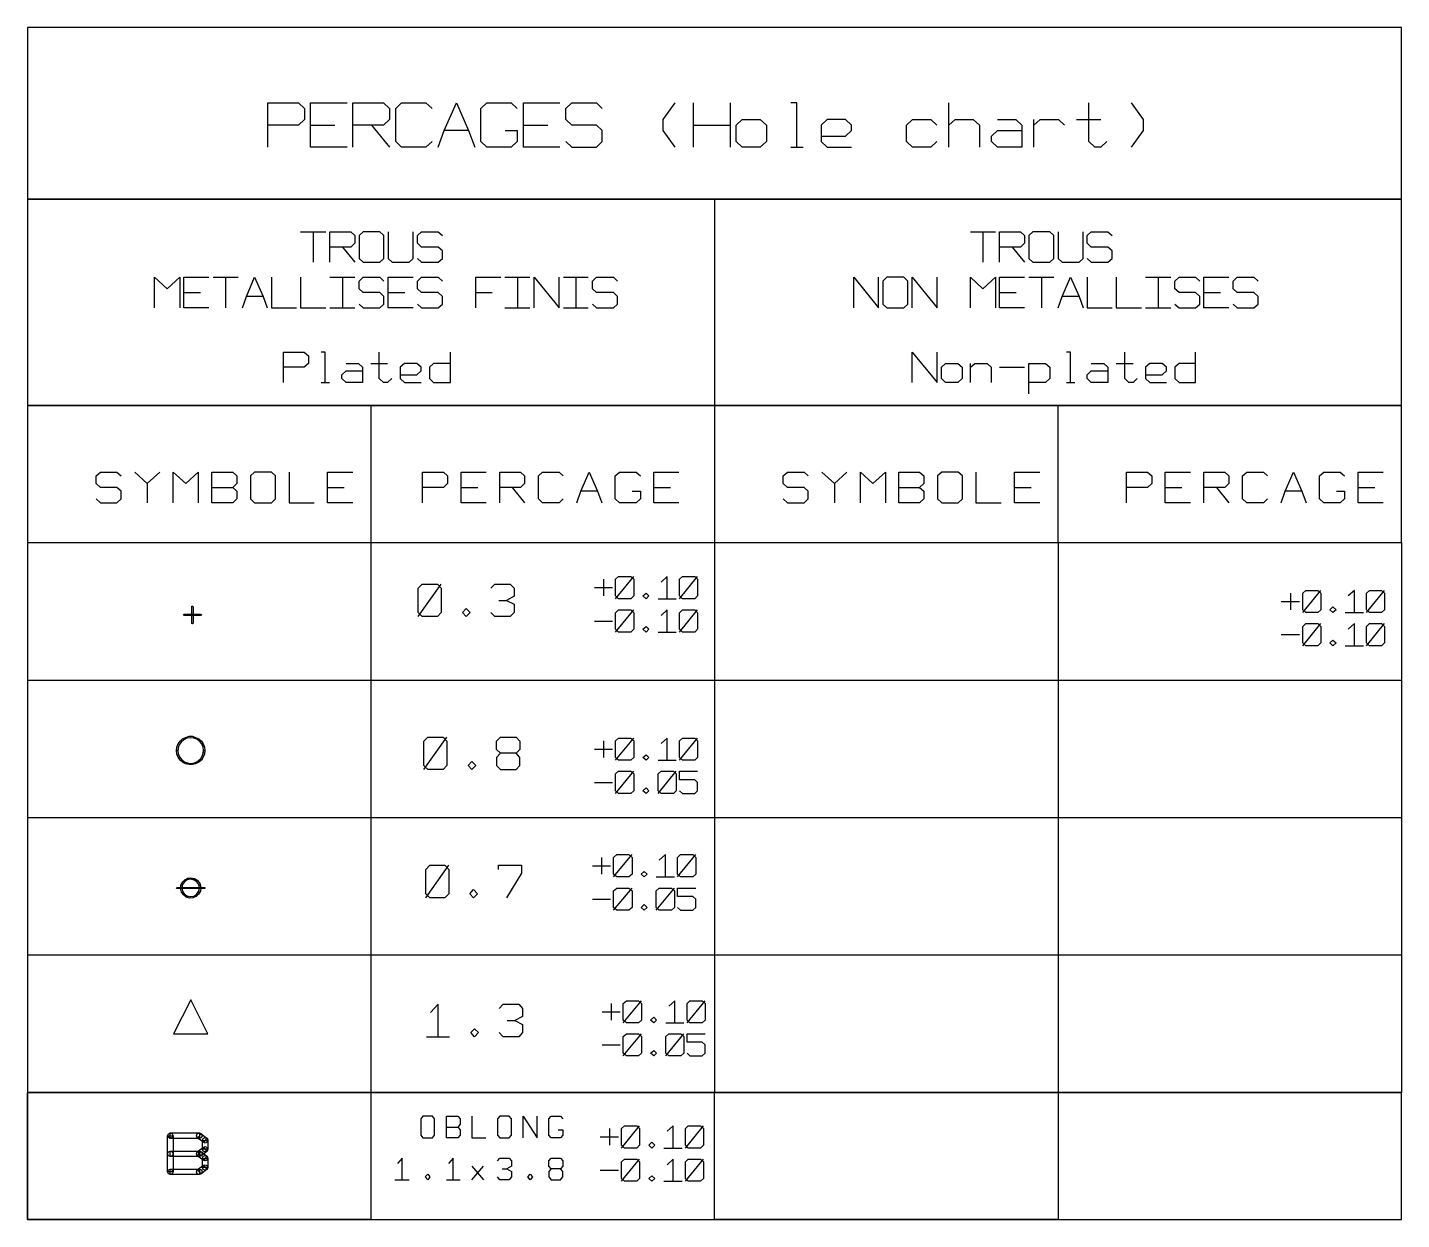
# Model space of a CAD drawing. Header units: millimetres. Extents: x 0 to 1189, y 35 to 806.
# Drawn here: x 329.9 to 469.6, y 201.6 to 322.8 of the extents above; entities that cross this region are included whole.
import ezdxf

# ---------------------------------------------------------------- set-up
doc = ezdxf.new("R2010")
doc.units = ezdxf.units.MM
doc.layers.add('Pen 1', color=7, linetype='Continuous')

msp = doc.modelspace()

# ---------------------------------------------------------------- linework, layer by layer
at = {"layer": 'Pen 1', "color": 7, "lineweight": 30}
for p, q in [((397.62, 310.58), (397.62, 315.08)), ((401.35, 315.08), (401.35, 310.58)), ((423.6, 310.58), (423.6, 315.08)), ((432.25, 310.58), (432.25, 313.4)), ((436.58, 313.4), (439.05, 313.4)), ((358.67, 312.83), (361.15, 312.83)), ((364.88, 312.83), (366.73, 310.58)), ((374.75, 312.27), (372.27, 312.27)), ((380.33, 312.83), (382.8, 312.83)), ((397.62, 312.83), (401.35, 312.83)), ((407.52, 310.58), (408.77, 310.58)), ((399.77, 305.3), (399.77, 270.38)), ((357.67, 301.98), (360.23, 301.98)), ((358.95, 301.98), (358.95, 298.88)), ((425.8, 301.98), (428.33, 301.98)), ((427.05, 301.98), (427.05, 298.88)), ((361.92, 300.42), (363.2, 298.88)), ((430.02, 300.42), (431.3, 298.88)), ((348.77, 297.35), (351.33, 297.35)), ((350.05, 297.35), (350.05, 294.25)), ((360.65, 297.35), (363.2, 297.35)), ((361.92, 297.35), (361.92, 294.25)), ((378.45, 297.35), (381, 297.35)), ((379.73, 297.35), (379.73, 294.25)), ((384.4, 297.35), (386.92, 297.35)), ((385.65, 297.35), (385.65, 294.25)), ((431.73, 297.35), (434.27, 297.35)), ((433, 297.35), (433, 294.25)), ((443.6, 297.35), (446.15, 297.35)), ((444.88, 297.35), (444.88, 294.25)), ((345.8, 295.8), (347.5, 295.8)), ((353.85, 295.4), (352.17, 295.4)), ((366.58, 295.8), (368.27, 295.8)), ((375.48, 295.8), (377.17, 295.8)), ((428.75, 295.8), (430.45, 295.8)), ((436.83, 295.4), (435.12, 295.4)), ((449.52, 295.8), (451.23, 295.8)), ((360.65, 294.25), (363.2, 294.25)), ((378.45, 294.25), (381, 294.25)), ((384.4, 294.25), (386.92, 294.25)), ((443.6, 294.25), (446.15, 294.25)), ((364.83, 288.6), (366.52, 288.6)), ((425.8, 286.65), (425.8, 288.6)), ((428.75, 288.2), (431.3, 288.2)), ((440.62, 288.6), (442.33, 288.6)), ((359.75, 286.65), (360.6, 286.65)), ((435.55, 286.65), (436.4, 286.65)), ((364.83, 284.33), (364.83, 270.38)), ((434.7, 270.38), (434.7, 284.33)), ((342.08, 276.38), (342.08, 274.42)), ((348.65, 275.98), (350.77, 275.98)), ((360.42, 275.98), (362.12, 275.98)), ((374, 275.98), (375.7, 275.98)), ((379.2, 275.98), (380.45, 274.42)), ((387.88, 275.6), (386.17, 275.6)), ((393.6, 275.98), (395.3, 275.98)), ((411.95, 276.38), (411.95, 274.42)), ((418.52, 275.98), (420.62, 275.98)), ((430.27, 275.98), (431.98, 275.98)), ((445.6, 275.98), (447.3, 275.98)), ((450.8, 275.98), (452.08, 274.42)), ((459.5, 275.6), (457.8, 275.6)), ((465.23, 275.98), (466.9, 275.98)), ((329.9, 270.38), (329.9, 214.48)), ((364.83, 270.38), (364.83, 214.48)), ((399.77, 270.38), (399.77, 214.48)), ((434.7, 270.38), (434.7, 214.48)), ((469.62, 270.38), (469.62, 214.48)), ((389.7, 264.67), (391.55, 266.92)), ((396.2, 264.67), (398.05, 266.92)), ((369.62, 262.85), (371.98, 266.15)), ((387.55, 265.8), (389.4, 265.8)), ((388.48, 266.65), (388.48, 264.95)), ((459.58, 263.27), (461.42, 265.52)), ((466.05, 263.27), (467.9, 265.52)), ((377.83, 264.5), (378.6, 264.5)), ((394.02, 264.67), (395.88, 264.67)), ((457.4, 264.4), (459.25, 264.4)), ((458.33, 265.25), (458.33, 263.55)), ((389.7, 261.27), (391.55, 263.55)), ((396.2, 261.27), (398.05, 263.55)), ((463.9, 263.27), (465.75, 263.27)), ((387.55, 262.4), (389.4, 262.4)), ((459.58, 259.88), (461.42, 262.15)), ((466.05, 259.88), (467.9, 262.15)), ((394.02, 261.27), (395.88, 261.27)), ((457.4, 261.02), (459.25, 261.02)), ((463.9, 259.88), (465.75, 259.88)), ((329.9, 256.4), (469.62, 256.4)), ((370.2, 247.3), (372.55, 250.6)), ((388.48, 250.23), (388.48, 248.52)), ((389.7, 248.25), (391.55, 250.5)), ((396.2, 248.25), (398.05, 250.5)), ((387.55, 249.38), (389.4, 249.38)), ((394.02, 248.25), (395.88, 248.25)), ((387.55, 246), (389.4, 246)), ((389.7, 244.88), (391.55, 247.12)), ((394.02, 244.88), (395.88, 247.12)), ((329.9, 242.43), (469.62, 242.43)), ((370.4, 234.27), (372.75, 237.57)), ((388.27, 238.35), (388.27, 236.68)), ((389.5, 236.38), (391.38, 238.65)), ((396, 236.38), (397.85, 238.65)), ((387.35, 237.5), (389.2, 237.5)), ((393.83, 236.38), (395.7, 236.38)), ((389.5, 233), (391.38, 235.25)), ((393.83, 233), (395.7, 235.25)), ((387.35, 234.12), (389.2, 234.12)), ((329.9, 228.45), (469.62, 228.45)), ((390.48, 221.55), (392.33, 223.8)), ((396.98, 221.55), (398.83, 223.8)), ((388.33, 222.68), (390.17, 222.68)), ((389.25, 223.52), (389.25, 221.82)), ((378.67, 221.77), (379.45, 221.77)), ((394.8, 221.55), (396.65, 221.55)), ((370.48, 220.12), (372.83, 220.12)), ((390.48, 218.18), (392.33, 220.43)), ((394.8, 218.18), (396.65, 220.43)), ((388.33, 219.3), (390.17, 219.3)), ((329.9, 214.48), (469.62, 214.48)), ((390.3, 208.82), (392.15, 211.07)), ((396.8, 208.82), (398.65, 211.07)), ((372.5, 210.95), (373.67, 210.95)), ((388.12, 209.95), (390, 209.95)), ((389.08, 210.8), (389.08, 209.1)), ((394.62, 208.82), (396.48, 208.82)), ((375.1, 205.6), (376.27, 206.98)), ((375.1, 206.98), (376.27, 205.6)), ((390.3, 205.45), (392.15, 207.7)), ((396.8, 205.45), (398.65, 207.7)), ((367.27, 205.6), (368.7, 205.6)), ((372.5, 205.6), (373.9, 205.6)), ((378.17, 206.7), (378.65, 206.7)), ((388.12, 206.57), (390, 206.57)), ((394.62, 205.45), (396.48, 205.45))]:
    msp.add_line(p, q, dxfattribs=at)
for points in [[(329.9, 305.3), (469.62, 305.3), (469.62, 322.75), (329.9, 322.75), (329.9, 305.3)], [(354.35, 310.58), (354.35, 315.08), (357.45, 315.08), (358.08, 314.52), (358.08, 313.4), (357.45, 312.83), (354.35, 312.83)], [(362.4, 310.58), (358.67, 310.58), (358.67, 315.08), (362.4, 315.08)], [(363, 310.58), (363, 315.08), (366.1, 315.08), (366.73, 314.52), (366.73, 313.4), (366.1, 312.83), (363, 312.83)], [(371.05, 311.15), (370.42, 310.58), (367.95, 310.58), (367.35, 311.15), (367.35, 314.52), (367.95, 315.08), (370.42, 315.08), (371.05, 314.52)], [(371.67, 310.58), (372.27, 312.27), (373.52, 315.08), (374.75, 312.27), (375.38, 310.58)], [(378.48, 312.27), (379.7, 312.27), (379.7, 311.15), (379.08, 310.58), (376.62, 310.58), (376, 311.15), (376, 314.52), (376.62, 315.08), (379.08, 315.08), (379.7, 314.52)], [(384.02, 310.58), (380.33, 310.58), (380.33, 315.08), (384.02, 315.08)], [(384.65, 311.15), (385.27, 310.58), (387.75, 310.58), (388.35, 311.15), (388.35, 312.27), (387.75, 312.83), (385.27, 312.83), (384.65, 313.4), (384.65, 314.52), (385.27, 315.08), (387.75, 315.08), (388.35, 314.52)], [(395.77, 310.58), (394.55, 312.27), (394.55, 313.4), (395.77, 315.08)], [(408.15, 310.58), (408.15, 315.08), (407.52, 315.08)], [(439.67, 311.15), (439.05, 310.58), (438.45, 310.58), (437.83, 311.15), (437.83, 315.08)], [(442.15, 310.58), (443.4, 312.27), (443.4, 313.4), (442.15, 315.08)], [(401.98, 311.15), (401.98, 312.83), (402.58, 313.4), (404.42, 313.4), (405.05, 312.83), (405.05, 311.15), (404.42, 310.58), (402.58, 310.58), (401.98, 311.15)], [(410.62, 311.7), (413.1, 311.7), (413.7, 312.27), (413.7, 312.83), (413.1, 313.4), (411.23, 313.4), (410.62, 312.83), (410.62, 311.15), (411.23, 310.58), (413.7, 310.58)], [(422.38, 311.15), (421.75, 310.58), (419.9, 310.58), (419.27, 311.15), (419.27, 312.83), (419.9, 313.4), (421.75, 313.4), (422.38, 312.83)], [(423.6, 312.83), (424.23, 313.4), (426.08, 313.4), (426.7, 312.83), (426.7, 310.58)], [(428.55, 313.4), (430.4, 313.4), (431.02, 312.83), (431.02, 310.58), (428.55, 310.58), (427.92, 311.15), (427.92, 311.7), (428.55, 312.27), (431.02, 312.27)], [(432.25, 312.83), (432.88, 313.4), (434.73, 313.4), (435.35, 312.83)], [(469.62, 284.33), (469.62, 305.3), (329.9, 305.3), (329.9, 284.33), (469.62, 284.33)], [(360.65, 298.88), (360.65, 301.98), (362.77, 301.98), (363.2, 301.6), (363.2, 300.83), (362.77, 300.42), (360.65, 300.42)], [(363.62, 299.27), (364.02, 298.88), (365.73, 298.88), (366.15, 299.27), (366.15, 301.6), (365.73, 301.98), (364.02, 301.98), (363.62, 301.6), (363.62, 299.27)], [(366.58, 301.98), (366.58, 299.27), (367, 298.88), (368.7, 298.88), (369.12, 299.27), (369.12, 301.98)], [(369.55, 299.27), (369.98, 298.88), (371.67, 298.88), (372.1, 299.27), (372.1, 300.05), (371.67, 300.42), (369.98, 300.42), (369.55, 300.83), (369.55, 301.6), (369.98, 301.98), (371.67, 301.98), (372.1, 301.6)], [(428.75, 298.88), (428.75, 301.98), (430.88, 301.98), (431.3, 301.6), (431.3, 300.83), (430.88, 300.42), (428.75, 300.42)], [(431.73, 299.27), (432.15, 298.88), (433.85, 298.88), (434.27, 299.27), (434.27, 301.6), (433.85, 301.98), (432.15, 301.98), (431.73, 301.6), (431.73, 299.27)], [(434.7, 301.98), (434.7, 299.27), (435.12, 298.88), (436.83, 298.88), (437.25, 299.27), (437.25, 301.98)], [(437.67, 299.27), (438.08, 298.88), (439.77, 298.88), (440.2, 299.27), (440.2, 300.05), (439.77, 300.42), (438.08, 300.42), (437.67, 300.83), (437.67, 301.6), (438.08, 301.98), (439.77, 301.98), (440.2, 301.6)], [(342.83, 294.25), (342.83, 297.35), (344.1, 296.17), (345.38, 297.35), (345.38, 294.25)], [(348.35, 294.25), (345.8, 294.25), (345.8, 297.35), (348.35, 297.35)], [(351.75, 294.25), (352.17, 295.4), (353, 297.35), (353.85, 295.4), (354.27, 294.25)], [(354.7, 297.35), (354.7, 294.25), (357.25, 294.25)], [(357.67, 297.35), (357.67, 294.25), (360.23, 294.25)], [(363.62, 294.62), (364.02, 294.25), (365.73, 294.25), (366.15, 294.62), (366.15, 295.4), (365.73, 295.8), (364.02, 295.8), (363.62, 296.17), (363.62, 296.95), (364.02, 297.35), (365.73, 297.35), (366.15, 296.95)], [(369.12, 294.25), (366.58, 294.25), (366.58, 297.35), (369.12, 297.35)], [(369.55, 294.62), (369.98, 294.25), (371.67, 294.25), (372.1, 294.62), (372.1, 295.4), (371.67, 295.8), (369.98, 295.8), (369.55, 296.17), (369.55, 296.95), (369.98, 297.35), (371.67, 297.35), (372.1, 296.95)], [(375.48, 294.25), (375.48, 297.35), (378.02, 297.35)], [(381.42, 294.25), (381.42, 297.35), (383.98, 294.25), (383.98, 297.35)], [(387.35, 294.62), (387.77, 294.25), (389.48, 294.25), (389.9, 294.62), (389.9, 295.4), (389.48, 295.8), (387.77, 295.8), (387.35, 296.17), (387.35, 296.95), (387.77, 297.35), (389.48, 297.35), (389.9, 296.95)], [(413.92, 294.25), (413.92, 297.35), (416.45, 294.25), (416.45, 297.35)], [(416.88, 294.62), (417.3, 294.25), (419, 294.25), (419.42, 294.62), (419.42, 296.95), (419, 297.35), (417.3, 297.35), (416.88, 296.95), (416.88, 294.62)], [(419.85, 294.25), (419.85, 297.35), (422.4, 294.25), (422.4, 297.35)], [(425.8, 294.25), (425.8, 297.35), (427.05, 296.17), (428.33, 297.35), (428.33, 294.25)], [(431.3, 294.25), (428.75, 294.25), (428.75, 297.35), (431.3, 297.35)], [(434.7, 294.25), (435.12, 295.4), (435.98, 297.35), (436.83, 295.4), (437.25, 294.25)], [(437.67, 297.35), (437.67, 294.25), (440.2, 294.25)], [(440.62, 297.35), (440.62, 294.25), (443.17, 294.25)], [(446.58, 294.62), (447, 294.25), (448.67, 294.25), (449.1, 294.62), (449.1, 295.4), (448.67, 295.8), (447, 295.8), (446.58, 296.17), (446.58, 296.95), (447, 297.35), (448.67, 297.35), (449.1, 296.95)], [(452.08, 294.25), (449.52, 294.25), (449.52, 297.35), (452.08, 297.35)], [(452.5, 294.62), (452.92, 294.25), (454.62, 294.25), (455.05, 294.62), (455.05, 295.4), (454.62, 295.8), (452.92, 295.8), (452.5, 296.17), (452.5, 296.95), (452.92, 297.35), (454.62, 297.35), (455.05, 296.95)], [(355.92, 286.65), (355.92, 289.75), (358.05, 289.75), (358.48, 289.38), (358.48, 288.6), (358.05, 288.2), (355.92, 288.2)], [(360.17, 286.65), (360.17, 289.75), (359.75, 289.75)], [(366.95, 287.05), (366.52, 286.65), (366.1, 286.65), (365.67, 287.05), (365.67, 289.75)], [(372.9, 288.6), (371.2, 288.6), (370.77, 288.2), (370.77, 287.05), (371.2, 286.65), (372.9, 286.65), (372.9, 289.75)], [(419.85, 286.65), (419.85, 289.75), (422.4, 286.65), (422.4, 289.75)], [(435.98, 286.65), (435.98, 289.75), (435.55, 289.75)], [(442.75, 287.05), (442.33, 286.65), (441.9, 286.65), (441.48, 287.05), (441.48, 289.75)], [(448.67, 288.6), (447, 288.6), (446.58, 288.2), (446.58, 287.05), (447, 286.65), (448.67, 286.65), (448.67, 289.75)], [(362.3, 288.6), (363.55, 288.6), (363.98, 288.2), (363.98, 286.65), (362.3, 286.65), (361.88, 287.05), (361.88, 287.42), (362.3, 287.83), (363.98, 287.83)], [(367.8, 287.42), (369.5, 287.42), (369.92, 287.83), (369.92, 288.2), (369.5, 288.6), (368.23, 288.6), (367.8, 288.2), (367.8, 287.05), (368.23, 286.65), (369.92, 286.65)], [(422.83, 287.05), (422.83, 288.2), (423.25, 288.6), (424.52, 288.6), (424.95, 288.2), (424.95, 287.05), (424.52, 286.65), (423.25, 286.65), (422.83, 287.05)], [(425.8, 288.2), (426.23, 288.6), (427.48, 288.6), (427.9, 288.2), (427.9, 286.65)], [(431.73, 285.5), (431.73, 288.6), (433.42, 288.6), (433.85, 288.2), (433.85, 287.05), (433.42, 286.65), (431.73, 286.65)], [(438.08, 288.6), (439.35, 288.6), (439.77, 288.2), (439.77, 286.65), (438.08, 286.65), (437.67, 287.05), (437.67, 287.42), (438.08, 287.83), (439.77, 287.83)], [(443.6, 287.42), (445.3, 287.42), (445.73, 287.83), (445.73, 288.2), (445.3, 288.6), (444.02, 288.6), (443.6, 288.2), (443.6, 287.05), (444.02, 286.65), (445.73, 286.65)], [(329.9, 270.38), (469.62, 270.38), (469.62, 284.33), (329.9, 284.33), (329.9, 270.38)], [(336.9, 274.83), (337.33, 274.42), (339, 274.42), (339.42, 274.83), (339.42, 275.6), (339, 275.98), (337.33, 275.98), (336.9, 276.38), (336.9, 277.15), (337.33, 277.52), (339, 277.52), (339.42, 277.15)], [(340.8, 277.52), (342.08, 276.38), (343.35, 277.52)], [(344.73, 274.42), (344.73, 277.52), (346, 276.38), (347.27, 277.52), (347.27, 274.42)], [(348.65, 274.42), (348.65, 277.52), (350.77, 277.52), (351.2, 277.15), (351.2, 276.38), (350.77, 275.98), (351.2, 275.6), (351.2, 274.83), (350.77, 274.42), (348.65, 274.42)], [(352.58, 274.83), (353, 274.42), (354.7, 274.42), (355.12, 274.83), (355.12, 277.15), (354.7, 277.52), (353, 277.52), (352.58, 277.15), (352.58, 274.83)], [(356.5, 277.52), (356.5, 274.42), (359.05, 274.42)], [(362.98, 274.42), (360.42, 274.42), (360.42, 277.52), (362.98, 277.52)], [(370.08, 274.42), (370.08, 277.52), (372.2, 277.52), (372.62, 277.15), (372.62, 276.38), (372.2, 275.98), (370.08, 275.98)], [(376.55, 274.42), (374, 274.42), (374, 277.52), (376.55, 277.52)], [(377.92, 274.42), (377.92, 277.52), (380.05, 277.52), (380.45, 277.15), (380.45, 276.38), (380.05, 275.98), (377.92, 275.98)], [(384.38, 274.83), (383.95, 274.42), (382.27, 274.42), (381.85, 274.83), (381.85, 277.15), (382.27, 277.52), (383.95, 277.52), (384.38, 277.15)], [(385.77, 274.42), (386.17, 275.6), (387.02, 277.52), (387.88, 275.6), (388.3, 274.42)], [(391.38, 275.6), (392.23, 275.6), (392.23, 274.83), (391.8, 274.42), (390.1, 274.42), (389.67, 274.83), (389.67, 277.15), (390.1, 277.52), (391.8, 277.52), (392.23, 277.15)], [(396.15, 274.42), (393.6, 274.42), (393.6, 277.52), (396.15, 277.52)], [(406.75, 274.83), (407.17, 274.42), (408.88, 274.42), (409.3, 274.83), (409.3, 275.6), (408.88, 275.98), (407.17, 275.98), (406.75, 276.38), (406.75, 277.15), (407.17, 277.52), (408.88, 277.52), (409.3, 277.15)], [(410.67, 277.52), (411.95, 276.38), (413.23, 277.52)], [(414.6, 274.42), (414.6, 277.52), (415.88, 276.38), (417.15, 277.52), (417.15, 274.42)], [(418.52, 274.42), (418.52, 277.52), (420.62, 277.52), (421.05, 277.15), (421.05, 276.38), (420.62, 275.98), (421.05, 275.6), (421.05, 274.83), (420.62, 274.42), (418.52, 274.42)], [(422.45, 274.83), (422.88, 274.42), (424.55, 274.42), (424.98, 274.83), (424.98, 277.15), (424.55, 277.52), (422.88, 277.52), (422.45, 277.15), (422.45, 274.83)], [(426.35, 277.52), (426.35, 274.42), (428.9, 274.42)], [(432.83, 274.42), (430.27, 274.42), (430.27, 277.52), (432.83, 277.52)], [(441.67, 274.42), (441.67, 277.52), (443.8, 277.52), (444.23, 277.15), (444.23, 276.38), (443.8, 275.98), (441.67, 275.98)], [(448.15, 274.42), (445.6, 274.42), (445.6, 277.52), (448.15, 277.52)], [(449.52, 274.42), (449.52, 277.52), (451.65, 277.52), (452.08, 277.15), (452.08, 276.38), (451.65, 275.98), (449.52, 275.98)], [(456, 274.83), (455.58, 274.42), (453.88, 274.42), (453.45, 274.83), (453.45, 277.15), (453.88, 277.52), (455.58, 277.52), (456, 277.15)], [(457.38, 274.42), (457.8, 275.6), (458.65, 277.52), (459.5, 275.6), (459.92, 274.42)], [(463, 275.6), (463.83, 275.6), (463.83, 274.83), (463.4, 274.42), (461.73, 274.42), (461.3, 274.83), (461.3, 277.15), (461.73, 277.52), (463.4, 277.52), (463.83, 277.15)], [(467.75, 274.42), (465.23, 274.42), (465.23, 277.52), (467.75, 277.52)], [(389.7, 264.95), (389.7, 266.65), (390, 266.92), (391.25, 266.92), (391.55, 266.65), (391.55, 264.95), (391.25, 264.67), (390, 264.67), (389.7, 264.95)], [(394.95, 264.67), (394.95, 266.92), (394.35, 266.35)], [(396.2, 264.95), (396.2, 266.65), (396.5, 266.92), (397.75, 266.92), (398.05, 266.65), (398.05, 264.95), (397.75, 264.67), (396.5, 264.67), (396.2, 264.95)], [(369.62, 263.27), (369.62, 265.75), (370.02, 266.15), (371.6, 266.15), (371.98, 265.75), (371.98, 263.27), (371.6, 262.85), (370.02, 262.85), (369.62, 263.27)], [(377.02, 265.75), (377.42, 266.15), (379, 266.15), (379.4, 265.75), (379.4, 264.92), (378.6, 264.5), (379.4, 264.1), (379.4, 263.27), (379, 262.85), (377.42, 262.85), (377.02, 263.27)], [(459.58, 263.55), (459.58, 265.25), (459.88, 265.52), (461.1, 265.52), (461.42, 265.25), (461.42, 263.55), (461.1, 263.27), (459.88, 263.27), (459.58, 263.55)], [(464.83, 263.27), (464.83, 265.52), (464.2, 264.95)], [(466.05, 263.55), (466.05, 265.25), (466.38, 265.52), (467.6, 265.52), (467.9, 265.25), (467.9, 263.55), (467.6, 263.27), (466.38, 263.27), (466.05, 263.55)], [(392.8, 264.67), (392.48, 264.95), (392.8, 265.23), (393.1, 264.95), (392.8, 264.67)], [(345.85, 262.95), (345.8, 262.98), (345.77, 263.02), (345.8, 263.08), (345.85, 263.1), (347.5, 263.1), (347.55, 263.08), (347.58, 263.02), (347.55, 262.98), (347.5, 262.95), (345.85, 262.95)], [(345.85, 262.95), (345.8, 262.98), (345.77, 263.02), (345.8, 263.08), (345.85, 263.1), (347.5, 263.1), (347.55, 263.08), (347.58, 263.02), (347.55, 262.98), (347.5, 262.95), (345.85, 262.95)], [(346.6, 263.85), (346.62, 263.9), (346.67, 263.92), (346.73, 263.9), (346.75, 263.85), (346.75, 262.2), (346.73, 262.15), (346.67, 262.12), (346.62, 262.15), (346.6, 262.2), (346.6, 263.85)], [(346.6, 263.85), (346.62, 263.9), (346.67, 263.92), (346.73, 263.9), (346.75, 263.85), (346.75, 262.2), (346.73, 262.15), (346.67, 262.12), (346.62, 262.15), (346.6, 262.2), (346.6, 263.85)], [(374.5, 262.85), (374.12, 263.27), (374.5, 263.67), (374.9, 263.27), (374.5, 262.85)], [(389.7, 261.58), (389.7, 263.25), (390, 263.55), (391.25, 263.55), (391.55, 263.25), (391.55, 261.58), (391.25, 261.27), (390, 261.27), (389.7, 261.58)], [(394.95, 261.27), (394.95, 263.55), (394.35, 262.98)], [(396.2, 261.58), (396.2, 263.25), (396.5, 263.55), (397.75, 263.55), (398.05, 263.25), (398.05, 261.58), (397.75, 261.27), (396.5, 261.27), (396.2, 261.58)], [(462.65, 263.27), (462.35, 263.55), (462.65, 263.83), (462.98, 263.55), (462.65, 263.27)], [(392.8, 261.27), (392.48, 261.58), (392.8, 261.85), (393.1, 261.58), (392.8, 261.27)], [(459.58, 260.17), (459.58, 261.85), (459.88, 262.15), (461.1, 262.15), (461.42, 261.85), (461.42, 260.17), (461.1, 259.88), (459.88, 259.88), (459.58, 260.17)], [(464.83, 259.88), (464.83, 262.15), (464.2, 261.58)], [(466.05, 260.17), (466.05, 261.85), (466.38, 262.15), (467.6, 262.15), (467.9, 261.85), (467.9, 260.17), (467.6, 259.88), (466.38, 259.88), (466.05, 260.17)], [(462.65, 259.88), (462.35, 260.17), (462.65, 260.45), (462.98, 260.17), (462.65, 259.88)], [(345.05, 249.23), (345.1, 249.57), (345.23, 249.9), (345.42, 250.2), (345.67, 250.43), (345.98, 250.57), (346.33, 250.68), (346.67, 250.68), (347, 250.57), (347.33, 250.43), (347.58, 250.2), (347.77, 249.9), (347.9, 249.57), (347.95, 249.23), (347.8, 249.23), (347.75, 249.57), (347.62, 249.9), (347.4, 250.18), (347.12, 250.38), (346.8, 250.5), (346.45, 250.52), (346.1, 250.48), (345.8, 250.32), (345.52, 250.1), (345.33, 249.82), (345.23, 249.5), (345.2, 249.23), (345.05, 249.23)], [(347.95, 249.23), (347.9, 248.88), (347.77, 248.55), (347.58, 248.27), (347.33, 248.05), (347, 247.88), (346.67, 247.8), (346.33, 247.8), (345.98, 247.88), (345.67, 248.05), (345.42, 248.27), (345.23, 248.55), (345.1, 248.88), (345.05, 249.23), (345.1, 249.57), (345.23, 249.9), (345.42, 250.2), (345.67, 250.43), (345.98, 250.57), (346.33, 250.68), (346.67, 250.68), (347, 250.57), (347.33, 250.43), (347.58, 250.2), (347.77, 249.9), (347.9, 249.57), (347.95, 249.23)], [(347.8, 249.23), (347.75, 249.57), (347.62, 249.9), (347.4, 250.18), (347.12, 250.38), (346.8, 250.5), (346.45, 250.52), (346.1, 250.48), (345.8, 250.32), (345.52, 250.1), (345.33, 249.82), (345.23, 249.5), (345.2, 249.15), (345.25, 248.8), (345.42, 248.5), (345.65, 248.23), (345.95, 248.05), (346.27, 247.95), (346.62, 247.93), (346.95, 248), (347.27, 248.18), (347.52, 248.43), (347.7, 248.73), (347.8, 249.05), (347.8, 249.23)], [(370.2, 247.7), (370.2, 250.18), (370.6, 250.6), (372.17, 250.6), (372.55, 250.18), (372.55, 247.7), (372.17, 247.3), (370.6, 247.3), (370.2, 247.7)], [(378, 248.95), (377.6, 248.52), (377.6, 247.7), (378, 247.3), (379.58, 247.3), (379.98, 247.7), (379.98, 248.52), (379.58, 248.95), (378, 248.95), (377.6, 249.35), (377.6, 250.18), (378, 250.6), (379.58, 250.6), (379.98, 250.18), (379.98, 249.35), (379.58, 248.95)], [(389.7, 248.52), (389.7, 250.23), (390, 250.5), (391.25, 250.5), (391.55, 250.23), (391.55, 248.52), (391.25, 248.25), (390, 248.25), (389.7, 248.52)], [(394.95, 248.25), (394.95, 250.5), (394.35, 249.95)], [(396.2, 248.52), (396.2, 250.23), (396.5, 250.5), (397.75, 250.5), (398.05, 250.23), (398.05, 248.52), (397.75, 248.25), (396.5, 248.25), (396.2, 248.52)], [(345.2, 249.23), (345.23, 248.88), (345.38, 248.57), (345.58, 248.3), (345.88, 248.07), (346.2, 247.95), (346.52, 247.93), (346.88, 247.98), (347.2, 248.12), (347.48, 248.35), (347.65, 248.65), (347.77, 248.98), (347.8, 249.23), (347.95, 249.23), (347.9, 248.88), (347.77, 248.55), (347.58, 248.27), (347.33, 248.05), (347, 247.88), (346.67, 247.8), (346.33, 247.8), (345.98, 247.88), (345.67, 248.05), (345.42, 248.27), (345.23, 248.55), (345.1, 248.88), (345.05, 249.23), (345.2, 249.23)], [(392.8, 248.25), (392.48, 248.52), (392.8, 248.8), (393.1, 248.52), (392.8, 248.25)], [(375.08, 247.3), (374.7, 247.7), (375.08, 248.12), (375.48, 247.7), (375.08, 247.3)], [(389.7, 245.15), (389.7, 246.85), (390, 247.12), (391.25, 247.12), (391.55, 246.85), (391.55, 245.15), (391.25, 244.88), (390, 244.88), (389.7, 245.15)], [(394.02, 245.15), (394.02, 246.85), (394.35, 247.12), (395.58, 247.12), (395.88, 246.85), (395.88, 245.15), (395.58, 244.88), (394.35, 244.88), (394.02, 245.15)], [(396.2, 245.15), (396.5, 244.88), (397.75, 244.88), (398.05, 245.15), (398.05, 246), (397.75, 246.27), (396.2, 246.27), (396.2, 247.12), (398.05, 247.12)], [(392.8, 244.88), (392.48, 245.15), (392.8, 245.43), (393.1, 245.15), (392.8, 244.88)], [(370.4, 234.68), (370.4, 237.15), (370.8, 237.57), (372.35, 237.57), (372.75, 237.15), (372.75, 234.68), (372.35, 234.27), (370.8, 234.27), (370.4, 234.68)], [(377.8, 237.15), (377.8, 237.57), (380.15, 237.57), (380.15, 236.75), (378.6, 234.27)], [(389.5, 236.68), (389.5, 238.35), (389.83, 238.65), (391.05, 238.65), (391.38, 238.35), (391.38, 236.68), (391.05, 236.38), (389.83, 236.38), (389.5, 236.68)], [(394.77, 236.38), (394.77, 238.65), (394.15, 238.07)], [(396, 236.68), (396, 238.35), (396.3, 238.65), (397.55, 238.65), (397.85, 238.35), (397.85, 236.68), (397.55, 236.38), (396.3, 236.38), (396, 236.68)], [(347.52, 235.25), (347.48, 234.93), (347.3, 234.62), (347.05, 234.38), (346.73, 234.25), (346.38, 234.23), (346.05, 234.32), (345.75, 234.55), (345.55, 234.82), (345.48, 235.15), (345.5, 235.5), (345.62, 235.82), (345.88, 236.07), (346.17, 236.25), (346.52, 236.3), (346.88, 236.23), (347.17, 236.05), (347.38, 235.77), (347.5, 235.45), (347.52, 235.25)], [(345.48, 235.25), (345.52, 235.6), (345.7, 235.9), (345.95, 236.12), (346.27, 236.27), (346.62, 236.27), (346.95, 236.18), (347.23, 235.98), (347.42, 235.7), (347.52, 235.35), (347.52, 235.25), (347.4, 235.25), (347.33, 235.6), (347.12, 235.9), (346.85, 236.07), (346.5, 236.15), (346.15, 236.1), (345.88, 235.9), (345.67, 235.62), (345.6, 235.27), (345.6, 235.25), (345.48, 235.25)], [(347.4, 235.25), (347.33, 235.6), (347.12, 235.9), (346.85, 236.07), (346.5, 236.15), (346.15, 236.1), (345.88, 235.9), (345.67, 235.62), (345.6, 235.27), (345.67, 234.93), (345.85, 234.65), (346.12, 234.45), (346.48, 234.38), (346.83, 234.43), (347.1, 234.6), (347.3, 234.9), (347.4, 235.23), (347.4, 235.25)], [(392.6, 236.38), (392.3, 236.68), (392.6, 236.95), (392.9, 236.68), (392.6, 236.38)], [(345.12, 235.2), (345.08, 235.2), (345.05, 235.25), (345.08, 235.3), (345.12, 235.32), (347.88, 235.32), (347.92, 235.3), (347.95, 235.25), (347.92, 235.2), (347.88, 235.2), (345.12, 235.2)], [(345.12, 235.2), (345.08, 235.2), (345.05, 235.25), (345.08, 235.3), (345.12, 235.32), (347.88, 235.32), (347.92, 235.3), (347.95, 235.25), (347.92, 235.2), (347.88, 235.2), (345.12, 235.2)], [(345.6, 235.25), (345.67, 234.93), (345.85, 234.62), (346.15, 234.43), (346.5, 234.38), (346.83, 234.43), (347.12, 234.62), (347.33, 234.9), (347.4, 235.25), (347.52, 235.25), (347.48, 234.93), (347.3, 234.62), (347.05, 234.38), (346.73, 234.25), (346.38, 234.23), (346.05, 234.32), (345.75, 234.55), (345.55, 234.82), (345.48, 235.15), (345.48, 235.25), (345.6, 235.25)], [(375.27, 234.27), (374.88, 234.68), (375.27, 235.1), (375.67, 234.68), (375.27, 234.27)], [(389.5, 233.27), (389.5, 234.98), (389.83, 235.25), (391.05, 235.25), (391.38, 234.98), (391.38, 233.27), (391.05, 233), (389.83, 233), (389.5, 233.27)], [(393.83, 233.27), (393.83, 234.98), (394.15, 235.25), (395.38, 235.25), (395.7, 234.98), (395.7, 233.27), (395.38, 233), (394.15, 233), (393.83, 233.27)], [(396, 233.27), (396.3, 233), (397.55, 233), (397.85, 233.27), (397.85, 234.12), (397.55, 234.4), (396, 234.4), (396, 235.25), (397.85, 235.25)], [(392.6, 233), (392.3, 233.27), (392.6, 233.57), (392.9, 233.27), (392.6, 233)], [(346.5, 223.9), (344.75, 220.43), (348.25, 220.43), (346.5, 223.9)], [(346.5, 223.9), (344.75, 220.43), (348.25, 220.43), (346.5, 223.9)], [(390.48, 221.82), (390.48, 223.52), (390.8, 223.8), (392.02, 223.8), (392.33, 223.52), (392.33, 221.82), (392.02, 221.55), (390.8, 221.55), (390.48, 221.82)], [(395.73, 221.55), (395.73, 223.8), (395.12, 223.25)], [(396.98, 221.82), (396.98, 223.52), (397.27, 223.8), (398.52, 223.8), (398.83, 223.52), (398.83, 221.82), (398.52, 221.55), (397.27, 221.55), (396.98, 221.82)], [(371.65, 220.12), (371.65, 223.43), (370.88, 222.6)], [(377.88, 223.02), (378.27, 223.43), (379.85, 223.43), (380.25, 223.02), (380.25, 222.2), (379.45, 221.77), (380.25, 221.38), (380.25, 220.55), (379.85, 220.12), (378.27, 220.12), (377.88, 220.55)], [(375.35, 220.12), (374.98, 220.55), (375.35, 220.95), (375.75, 220.55), (375.35, 220.12)], [(393.58, 221.55), (393.25, 221.82), (393.58, 222.12), (393.88, 221.82), (393.58, 221.55)], [(390.48, 218.45), (390.48, 220.15), (390.8, 220.43), (392.02, 220.43), (392.33, 220.15), (392.33, 218.45), (392.02, 218.18), (390.8, 218.18), (390.48, 218.45)], [(394.8, 218.45), (394.8, 220.15), (395.12, 220.43), (396.35, 220.43), (396.65, 220.15), (396.65, 218.45), (396.35, 218.18), (395.12, 218.18), (394.8, 218.45)], [(396.98, 218.45), (397.27, 218.18), (398.52, 218.18), (398.83, 218.45), (398.83, 219.3), (398.52, 219.57), (396.98, 219.57), (396.98, 220.43), (398.83, 220.43)], [(393.58, 218.18), (393.25, 218.45), (393.58, 218.73), (393.88, 218.45), (393.58, 218.18)], [(329.9, 214.48), (329.9, 201.55), (469.62, 201.55), (469.62, 214.48), (329.9, 214.48)], [(364.83, 214.48), (364.83, 201.55), (329.9, 201.55), (329.9, 214.48), (364.83, 214.48)], [(434.7, 214.48), (434.7, 201.55), (399.77, 201.55), (399.77, 214.48), (434.7, 214.48)], [(369.9, 210.12), (370.12, 209.85), (371.08, 209.85), (371.3, 210.12), (371.3, 211.77), (371.08, 212.05), (370.12, 212.05), (369.9, 211.77), (369.9, 210.12)], [(372.5, 209.85), (372.5, 212.05), (373.67, 212.05), (373.9, 211.77), (373.9, 211.23), (373.67, 210.95), (373.9, 210.68), (373.9, 210.12), (373.67, 209.85), (372.5, 209.85)], [(375.1, 212.05), (375.1, 209.85), (376.52, 209.85)], [(377.7, 210.12), (377.95, 209.85), (378.88, 209.85), (379.12, 210.12), (379.12, 211.77), (378.88, 212.05), (377.95, 212.05), (377.7, 211.77), (377.7, 210.12)], [(380.3, 209.85), (380.3, 212.05), (381.73, 209.85), (381.73, 212.05)], [(383.85, 210.68), (384.33, 210.68), (384.33, 210.12), (384.1, 209.85), (383.15, 209.85), (382.9, 210.12), (382.9, 211.77), (383.15, 212.05), (384.1, 212.05), (384.33, 211.77)], [(390.3, 209.1), (390.3, 210.8), (390.6, 211.07), (391.85, 211.07), (392.15, 210.8), (392.15, 209.1), (391.85, 208.82), (390.6, 208.82), (390.3, 209.1)], [(395.55, 208.82), (395.55, 211.07), (394.95, 210.52)], [(396.8, 209.1), (396.8, 210.8), (397.1, 211.07), (398.35, 211.07), (398.65, 210.8), (398.65, 209.1), (398.35, 208.82), (397.1, 208.82), (396.8, 209.1)], [(344.7, 210.07), (344.62, 209.88), (344.42, 209.8), (344.25, 209.88), (344.15, 210.07), (344.25, 210.25), (344.42, 210.35), (344.62, 210.25), (344.7, 210.07)], [(344.42, 206.12), (344.25, 206.2), (344.15, 206.4), (344.15, 210.07), (344.25, 210.25), (344.42, 210.35), (347.38, 210.35), (347.55, 210.27), (348.15, 209.82), (348.25, 209.65), (348.25, 209.6), (348.25, 208.7), (348.17, 208.5), (348.15, 208.48), (347.83, 208.23), (348.15, 208), (348.25, 207.8), (348.25, 207.77), (348.25, 206.85), (348.17, 206.65), (348.15, 206.65), (347.55, 206.18), (347.38, 206.12), (344.42, 206.12)], [(344.7, 206.4), (344.15, 206.4), (344.15, 210.07), (344.7, 210.07), (344.7, 206.4)], [(344.42, 209.8), (344.42, 210.35), (347.38, 210.35), (347.38, 209.8), (344.42, 209.8)], [(344.7, 208.5), (347.27, 208.5), (347.7, 208.82), (347.7, 209.48), (347.27, 209.8), (344.7, 209.8), (344.7, 208.5)], [(347.65, 210.07), (347.58, 209.88), (347.38, 209.8), (347.17, 209.88), (347.1, 210.07), (347.17, 210.25), (347.38, 210.35), (347.58, 210.25), (347.65, 210.07)], [(347.2, 209.85), (347.55, 210.27), (348.15, 209.82), (347.8, 209.4), (347.2, 209.85)], [(348.25, 209.6), (348.17, 209.4), (347.98, 209.32), (347.77, 209.4), (347.7, 209.6), (347.77, 209.8), (347.98, 209.88), (348.17, 209.8), (348.25, 209.6)], [(347.7, 209.6), (348.25, 209.6), (348.25, 208.7), (347.7, 208.7), (347.7, 209.6)], [(344.7, 208.23), (344.62, 208.02), (344.42, 207.95), (344.25, 208.02), (344.15, 208.23), (344.25, 208.43), (344.42, 208.5), (344.62, 208.43), (344.7, 208.23)], [(344.42, 207.95), (344.42, 208.5), (347.38, 208.5), (347.38, 207.95), (344.42, 207.95)], [(347.65, 208.23), (347.58, 208.02), (347.38, 207.95), (347.17, 208.02), (347.1, 208.23), (347.17, 208.43), (347.38, 208.5), (347.58, 208.43), (347.65, 208.23)], [(347.65, 208.23), (347.58, 208.02), (347.38, 207.95), (347.17, 208.02), (347.1, 208.23), (347.17, 208.43), (347.38, 208.5), (347.58, 208.43), (347.65, 208.23)], [(347.8, 208.9), (348.15, 208.48), (347.55, 208.02), (347.2, 208.45), (347.8, 208.9)], [(347.2, 208.02), (347.55, 208.45), (348.15, 208), (347.8, 207.55), (347.2, 208.02)], [(348.25, 208.7), (348.17, 208.5), (347.98, 208.43), (347.77, 208.5), (347.7, 208.7), (347.77, 208.88), (347.98, 208.98), (348.17, 208.88), (348.25, 208.7)], [(393.4, 208.82), (393.08, 209.1), (393.4, 209.4), (393.7, 209.1), (393.4, 208.82)], [(344.7, 206.68), (347.27, 206.68), (347.7, 207), (347.7, 207.65), (347.27, 207.95), (344.7, 207.95), (344.7, 206.68)], [(347.8, 207.07), (348.15, 206.65), (347.55, 206.18), (347.2, 206.62), (347.8, 207.07)], [(348.25, 207.77), (348.17, 207.57), (347.98, 207.5), (347.77, 207.57), (347.7, 207.77), (347.77, 207.98), (347.98, 208.05), (348.17, 207.98), (348.25, 207.77)], [(347.7, 207.77), (348.25, 207.77), (348.25, 206.85), (347.7, 206.85), (347.7, 207.77)], [(348.25, 206.85), (348.17, 206.65), (347.98, 206.57), (347.77, 206.65), (347.7, 206.85), (347.77, 207.05), (347.98, 207.12), (348.17, 207.05), (348.25, 206.85)], [(368, 205.6), (368, 207.8), (367.52, 207.25)], [(373.2, 205.6), (373.2, 207.8), (372.73, 207.25)], [(377.7, 207.52), (377.95, 207.8), (378.88, 207.8), (379.12, 207.52), (379.12, 206.98), (378.65, 206.7), (379.12, 206.43), (379.12, 205.88), (378.88, 205.6), (377.95, 205.6), (377.7, 205.88)], [(383.15, 206.7), (382.9, 206.43), (382.9, 205.88), (383.15, 205.6), (384.1, 205.6), (384.33, 205.88), (384.33, 206.43), (384.1, 206.7), (383.15, 206.7), (382.9, 206.98), (382.9, 207.52), (383.15, 207.8), (384.1, 207.8), (384.33, 207.52), (384.33, 206.98), (384.1, 206.7)], [(390.3, 205.73), (390.3, 207.43), (390.6, 207.7), (391.85, 207.7), (392.15, 207.43), (392.15, 205.73), (391.85, 205.45), (390.6, 205.45), (390.3, 205.73)], [(395.55, 205.45), (395.55, 207.7), (394.95, 207.12)], [(396.8, 205.73), (396.8, 207.43), (397.1, 207.7), (398.35, 207.7), (398.65, 207.43), (398.65, 205.73), (398.35, 205.45), (397.1, 205.45), (396.8, 205.73)], [(344.7, 206.4), (344.62, 206.2), (344.42, 206.12), (344.25, 206.2), (344.15, 206.4), (344.25, 206.6), (344.42, 206.68), (344.62, 206.6), (344.7, 206.4)], [(344.7, 206.4), (344.62, 206.2), (344.42, 206.12), (344.25, 206.2), (344.15, 206.4), (344.25, 206.6), (344.42, 206.68), (344.62, 206.6), (344.7, 206.4)], [(347.38, 206.68), (347.38, 206.12), (344.42, 206.12), (344.42, 206.68), (347.38, 206.68)], [(347.65, 206.4), (347.58, 206.2), (347.38, 206.12), (347.17, 206.2), (347.1, 206.4), (347.17, 206.6), (347.38, 206.68), (347.58, 206.6), (347.65, 206.4)], [(370.6, 205.6), (370.35, 205.88), (370.6, 206.15), (370.83, 205.88), (370.6, 205.6)], [(381.02, 205.6), (380.77, 205.88), (381.02, 206.15), (381.25, 205.88), (381.02, 205.6)], [(393.4, 205.45), (393.08, 205.73), (393.4, 206), (393.7, 205.73), (393.4, 205.45)]]:
    msp.add_lwpolyline(points, dxfattribs=at)

doc.saveas('drawing.dxf')
